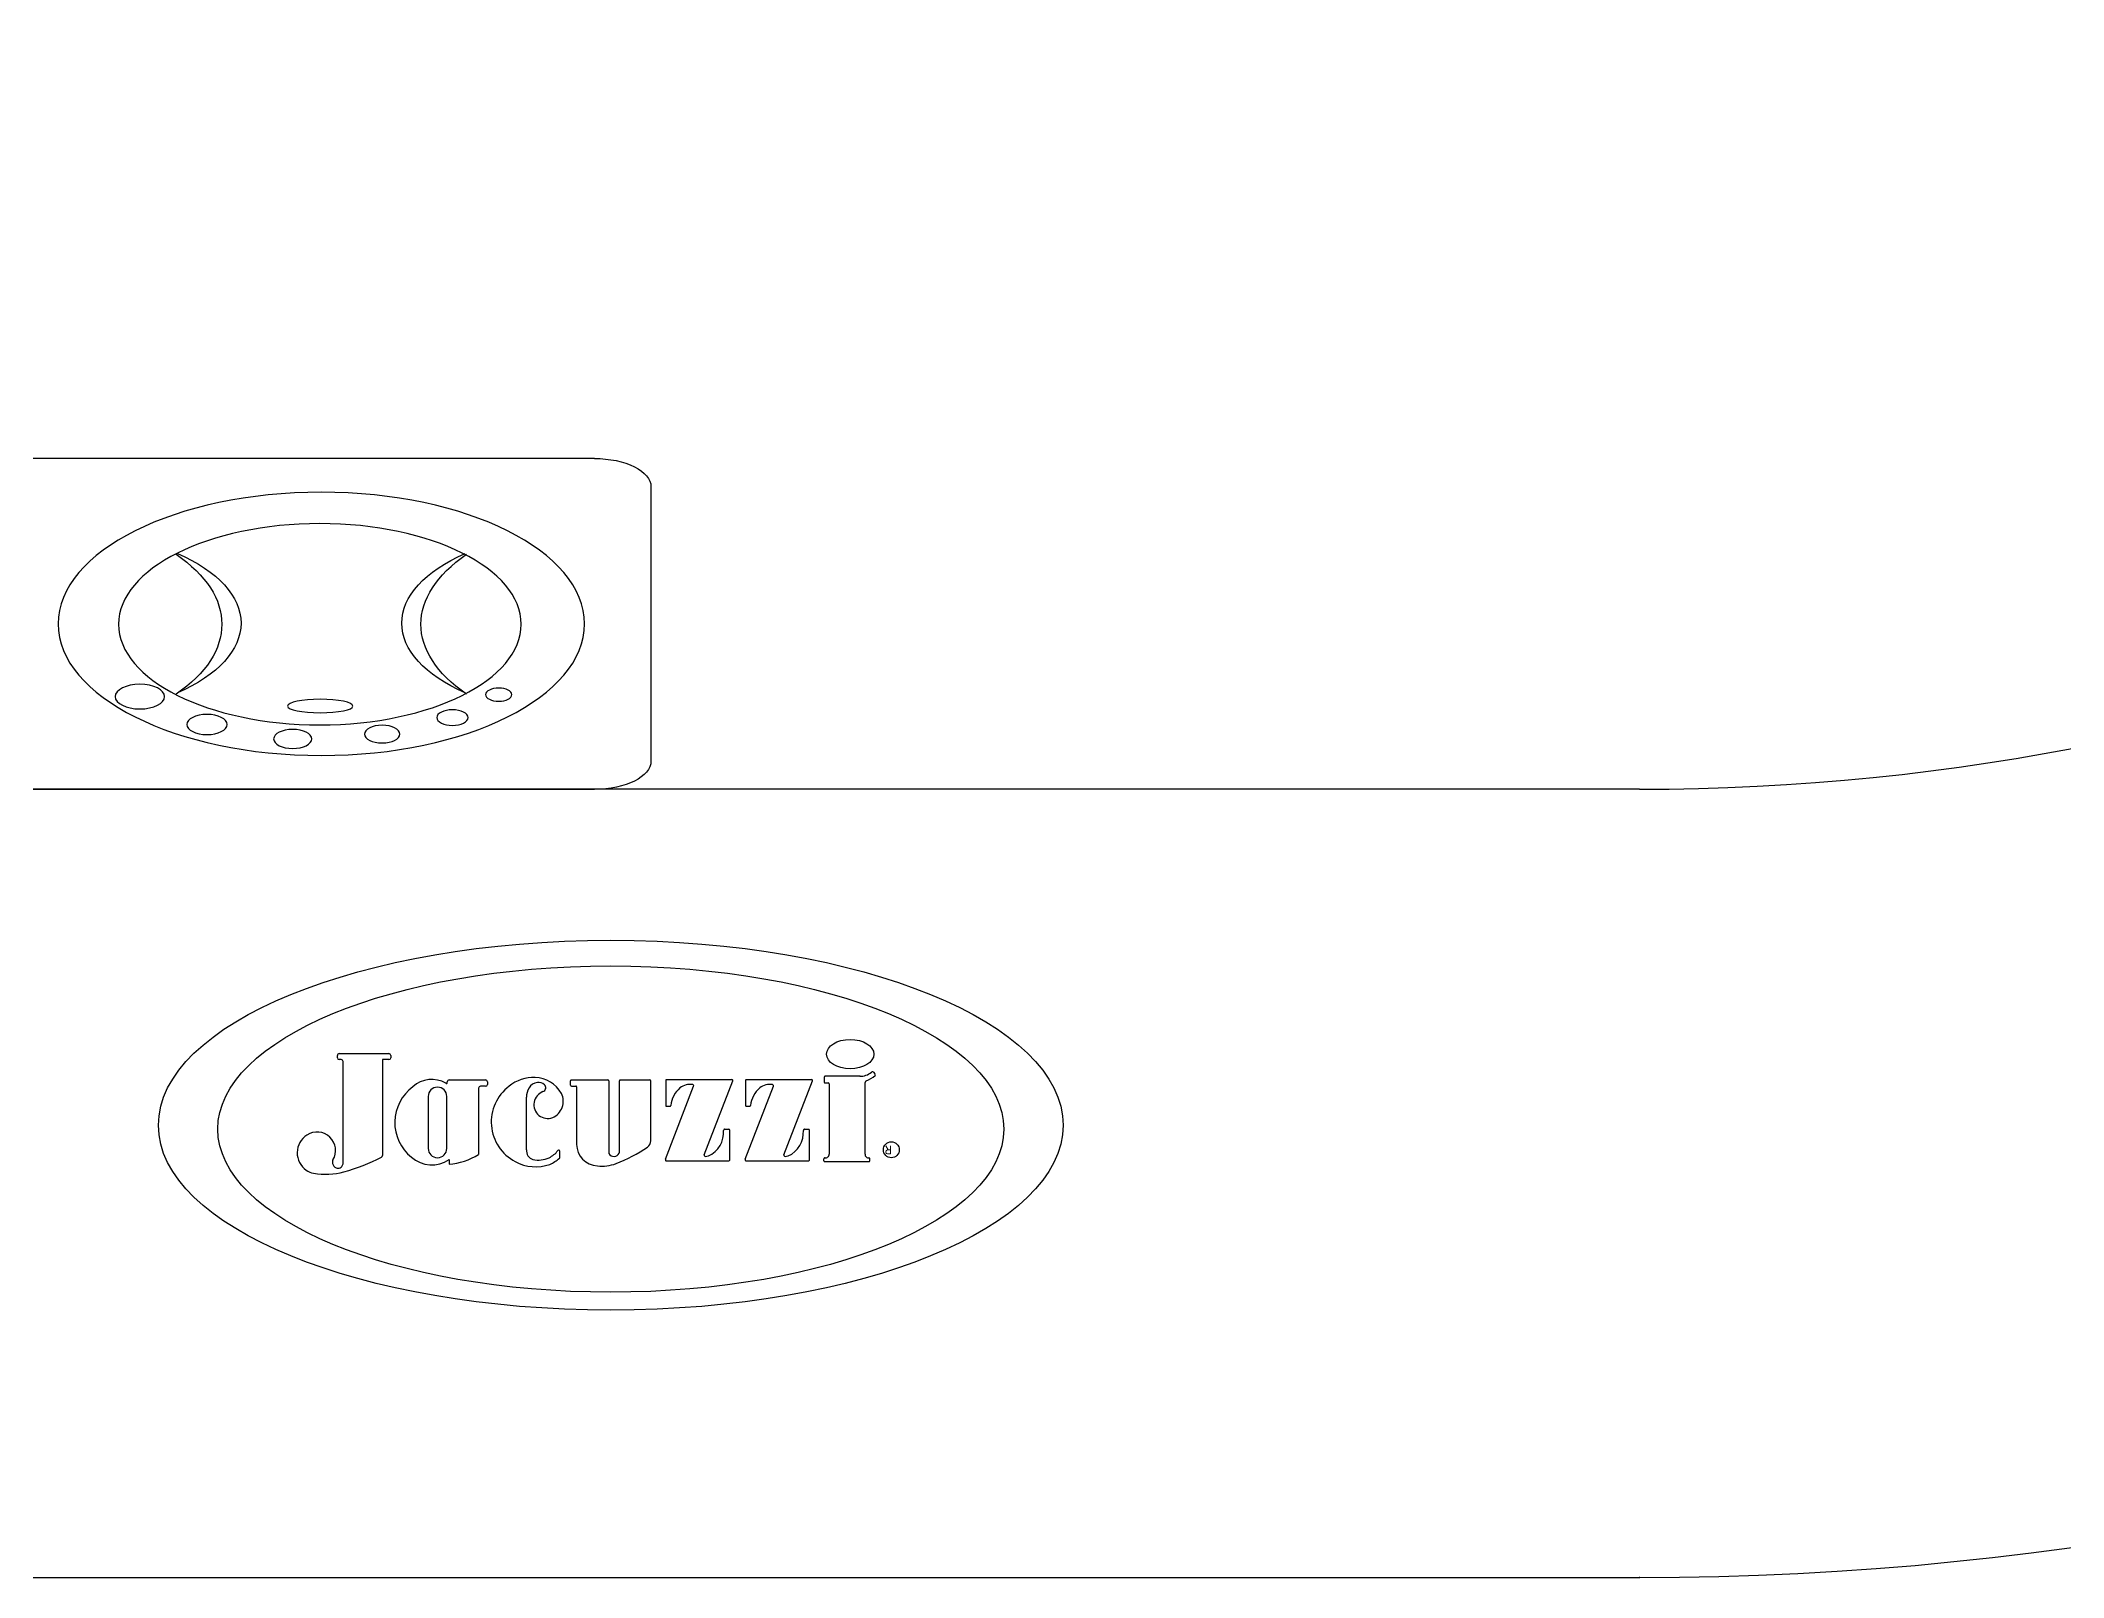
# Model space of a CAD drawing. Header units: millimetres. Extents: x -1273.47 to -1271.34, y 2261.58 to 2263.11.
# Drawn here: x -1271.9559 to -1271.7546, y 2261.7326 to 2261.8855 of the extents above; entities that cross this region are included whole.
import ezdxf
from ezdxf.enums import TextEntityAlignment as Align

# ---------------------------------------------------------------- set-up
doc = ezdxf.new("R2010")
doc.units = ezdxf.units.MM
doc.layers.add('jacuzzi', color=1, linetype='Continuous')
doc.styles.add('ROMANS', font='romans', dxfattribs={"height": 4})

msp = doc.modelspace()

# ---------------------------------------------------------------- linework, layer by layer
at = {"layer": 'jacuzzi'}
for p, q in [((-1271.900789495856, 2261.843923225062), (-1272.011159646323, 2261.843923225062)), ((-1271.895164495856, 2261.841110725061), (-1271.895164495856, 2261.813825107821)), ((-1271.796807904423, 2261.811012607821), (-1272.013880553995, 2261.811012607821)), ((-1272.011159646323, 2261.81101260782), (-1271.900789495856, 2261.81101260782)), ((-1271.926355796801, 2261.784300429078), (-1271.926355796801, 2261.784538305571)), ((-1271.926173174156, 2261.784720928215), (-1271.921242463985, 2261.784720928215)), ((-1271.925979423169, 2261.784117806434), (-1271.926173174156, 2261.784117806434)), ((-1271.925796800525, 2261.773764909424), (-1271.925796800525, 2261.78393518379)), ((-1271.921877298452, 2261.784117806434), (-1271.921877298452, 2261.774569089132)), ((-1271.921242463985, 2261.784117806434), (-1271.921877298452, 2261.784117806434)), ((-1271.921059841341, 2261.784538305571), (-1271.921059841341, 2261.784300429078)), ((-1271.91542508514, 2261.781840717368), (-1271.91542508514, 2261.781914075661)), ((-1271.915242462496, 2261.782096698304), (-1271.911621506441, 2261.782096698304)), ((-1271.912312297067, 2261.781286821848), (-1271.912312297067, 2261.774667281627)), ((-1271.911621506441, 2261.781469444492), (-1271.912129674423, 2261.781469444492)), ((-1271.911438883797, 2261.781914075661), (-1271.911438883797, 2261.781652067136)), ((-1271.903164782869, 2261.781583916892), (-1271.903164782869, 2261.782005386982)), ((-1271.903073471547, 2261.782096698304), (-1271.89945734866, 2261.782096698304)), ((-1271.903073471547, 2261.78149260557), (-1271.902652794697, 2261.78149260557)), ((-1271.902561483375, 2261.781401294248), (-1271.902561483375, 2261.775687517447)), ((-1271.899366037338, 2261.782005386982), (-1271.899366037338, 2261.774860398969)), ((-1271.898307918041, 2261.774891415892), (-1271.898307918041, 2261.782005386982)), ((-1271.898216606719, 2261.782096698304), (-1271.895264242997, 2261.782096698304)), ((-1271.895172931675, 2261.776041163617), (-1271.895172931675, 2261.782005386982)), ((-1271.893723643455, 2261.774202328379), (-1271.890919378392, 2261.781480936648)), ((-1271.893698745646, 2261.782037229448), (-1271.893698745646, 2261.779569436252)), ((-1271.893607434324, 2261.78212854077), (-1271.887110745916, 2261.78212854077)), ((-1271.8898605704, 2261.774645939741), (-1271.887025539737, 2261.782004401646)), ((-1271.885793212901, 2261.774202328379), (-1271.882988947839, 2261.781480936648)), ((-1271.885768315092, 2261.782037229448), (-1271.885768315092, 2261.779569436252)), ((-1271.88567700377, 2261.78212854077), (-1271.879180315362, 2261.78212854077)), ((-1271.881930139846, 2261.774645939741), (-1271.879095109183, 2261.782004401646)), ((-1271.877919918729, 2261.782372079157), (-1271.877919918729, 2261.781888058847)), ((-1271.874337872744, 2261.782463390478), (-1271.877828607407, 2261.782463390478)), ((-1271.877828607407, 2261.781796747525), (-1271.877525916697, 2261.781796747525)), ((-1271.877434605375, 2261.781705436203), (-1271.877434605375, 2261.774710690873)), ((-1271.873868609518, 2261.774702036703), (-1271.873868609518, 2261.781832004614)), ((-1271.87285391741, 2261.782661238526), (-1271.872958369859, 2261.782827283926)), ((-1271.917330031694, 2261.780454402612), (-1271.917330031694, 2261.77528868157)), ((-1271.91547901709, 2261.77528868157), (-1271.91547901709, 2261.780454402612)), ((-1271.907551996224, 2261.77515978264), (-1271.907551996224, 2261.780377962585)), ((-1271.893607434324, 2261.77947812493), (-1271.893270900928, 2261.77947812493)), ((-1271.88567700377, 2261.77947812493), (-1271.885340470374, 2261.77947812493)), ((-1271.887818934734, 2261.77720208735), (-1271.887404535645, 2261.77720208735)), ((-1271.887313224323, 2261.774083188752), (-1271.887313224323, 2261.777110776029)), ((-1271.87988850418, 2261.77720208735), (-1271.879474105092, 2261.77720208735)), ((-1271.87938279377, 2261.774083188752), (-1271.87938279377, 2261.777110776029)), ((-1271.91524595448, 2261.774176727391), (-1271.91524595448, 2261.773703532848)), ((-1271.904226767447, 2261.774387605604), (-1271.904226767447, 2261.775016970194)), ((-1271.893617500418, 2261.774047685795), (-1271.887404535645, 2261.774047685795)), ((-1271.885687069864, 2261.774047685795), (-1271.879474105092, 2261.774047685795)), ((-1271.877953341974, 2261.774064586009), (-1271.877953341974, 2261.774258388333)), ((-1271.877862030651, 2261.773973274686), (-1271.873474608121, 2261.773973274686)), ((-1271.873383296799, 2261.774064586009), (-1271.873383296799, 2261.774246386591))]:
    msp.add_line(p, q, dxfattribs=at)
at = {"layer": 'jacuzzi', "color": 3}
msp.add_lwpolyline([(-1271.49097457109, 2262.801760471069, 0.414213562373095), (-1271.796807904423, 2263.107593804402), (-1273.015141237756, 2263.107593804402, 0.414213562373095), (-1273.320974571089, 2262.801760471069), (-1273.320974571089, 2262.038427137736, 0.414213562373095), (-1273.015141237756, 2261.732593804402), (-1271.796807904423, 2261.732593804402, 0.414213562373095), (-1271.49097457109, 2262.038427137736)], format="xyb", close=True, dxfattribs=at)
at = {"layer": 'jacuzzi'}
msp.add_circle((-1271.87125099011, 2261.77514777196), 0.0007946180292526752, dxfattribs=at)
for centre, radius, start, end in [((-1271.796807904423, 2262.038427137736), 0.2274145299145163, 270, 0), ((-1271.926173174156, 2261.784538305571), 0.0001826226441872468, 89.99999999999999, 180), ((-1271.926173174156, 2261.784300429078), 0.0001826226441872403, 180, 270), ((-1271.925979423169, 2261.78393518379), 0.0001826226441872403, 7.016477563892661e-15, 89.99999999999999), ((-1271.921242463985, 2261.784538305571), 0.0001826226441872403, 7.016477563892661e-15, 89.99999999999999), ((-1271.921242463985, 2261.784300429078), 0.0001826226441872468, 270, 7.016477563892661e-15), ((-1271.916245323439, 2261.777866573642), 0.004407590457415491, 126.3033049323871, 231.4856399093845), ((-1271.916974312374, 2261.779350174923), 0.002795535711650535, 59.92306242600999, 132.2760927106438), ((-1271.916404524392, 2261.780454402612), 0.0009255073020703452, 7.016477563892661e-15, 180), ((-1271.915516396462, 2261.781840717368), 9.131132209360895e-05, 231.4553082847352, 7.016477563892661e-15), ((-1271.915242462496, 2261.781914075661), 0.0001826226441872403, 89.99999999999999, 180), ((-1271.912129674423, 2261.781286821848), 0.0001826226441872397, 89.99999999999999, 180), ((-1271.911621506441, 2261.781914075661), 0.0001826226441872397, 7.016477563892661e-15, 89.99999999999999), ((-1271.911621506441, 2261.781652067136), 0.0001826226441872397, 270, 7.016477563892661e-15), ((-1271.906593748012, 2261.777916686317), 0.004458128184621197, 127.1313435263341, 242.2671173083761), ((-1271.906782005199, 2261.778374942758), 0.003981152496582117, 88.59961827499735, 128.9527124895859), ((-1271.905585707985, 2261.780344067158), 0.001966580366760569, 150.4372877183896, 179.0124171279977), ((-1271.906324368488, 2261.78068900467), 0.001155693633361415, 97.11199125495283, 147.2426257202286), ((-1271.906822503731, 2261.779196568512), 0.003161342101932735, 29.52719523860168, 87.50186002131386), ((-1271.906359746345, 2261.780866626255), 0.0009751467483122479, 50.78098228328435, 96.34141268636206), ((-1271.906043814959, 2261.781330894702), 0.0004185558594907288, 289.029525881915, 44.08726038670162), ((-1271.903073471547, 2261.782005386982), 9.131132209361986e-05, 89.99999999999999, 180), ((-1271.903073471547, 2261.781583916892), 9.131132209361986e-05, 180, 270), ((-1271.902652794697, 2261.781401294248), 9.131132209361986e-05, 7.016477563892661e-15, 89.99999999999999), ((-1271.89945734866, 2261.782005386982), 9.131132209361986e-05, 7.016477563892661e-15, 89.99999999999999), ((-1271.898216606719, 2261.782005386982), 9.131132209361986e-05, 89.99999999999999, 180), ((-1271.895264242997, 2261.782005386982), 9.131132209361986e-05, 7.016477563892661e-15, 89.99999999999999), ((-1271.893607434324, 2261.782037229448), 9.131132209361986e-05, 89.99999999999999, 180), ((-1271.890624643688, 2261.779340656225), 0.002564817003398829, 130.1573304622269, 175.0588259817361), ((-1271.891274279639, 2261.780060786456), 0.001595818341346111, 80.3374469744636, 129.0048283578167), ((-1271.891025521429, 2261.781521830896), 0.0001137483352589602, 338.9295783944687, 80.3374469744636), ((-1271.887110745916, 2261.782037229448), 9.131132209361986e-05, 338.9295783944687, 89.99999999999999), ((-1271.88567700377, 2261.782037229448), 9.131132209361986e-05, 89.99999999999999, 180), ((-1271.882694213134, 2261.779340656225), 0.002564817003398829, 130.1573304622269, 175.0588259817361), ((-1271.883343849085, 2261.780060786456), 0.001595818341346111, 80.3374469744636, 129.0048283578167), ((-1271.883095090875, 2261.781521830896), 0.0001137483352589602, 338.9295783944687, 80.3374469744636), ((-1271.879180315362, 2261.782037229448), 9.131132209361986e-05, 338.9295783944687, 89.99999999999999), ((-1271.877828607407, 2261.782372079157), 9.131132209312819e-05, 89.99999999999999, 180), ((-1271.877828607407, 2261.781888058847), 9.131132209221871e-05, 180, 270), ((-1271.877525916697, 2261.781705436203), 9.131132209312819e-05, 7.016477563892661e-15, 89.99999999999999), ((-1271.874367461815, 2261.78425581623), 0.001792669960239849, 269.0542565297768, 309.4275002678118), ((-1271.873685986874, 2261.781832004614), 0.0001826226441862564, 111.2299867173677, 180), ((-1271.874794085983, 2261.784684425897), 0.002877473891310685, 291.2299867173677, 311.9604805305192), ((-1271.873112950857, 2261.782730043269), 0.0001826226441881097, 32.17233858602137, 129.4275002678118), ((-1271.872931207909, 2261.782612618197), 9.131132209177362e-05, 311.9604805305192, 32.17233858602137), ((-1271.905428789919, 2261.77964035784), 0.001380457022709683, 110.2833129728795, 290.7342983845891), ((-1271.905677189143, 2261.779974786091), 0.001784805878551469, 294.3935766283132, 25.90717904880812), ((-1271.893607434324, 2261.779569436252), 9.131132209361986e-05, 180, 270), ((-1271.893270900928, 2261.779569436252), 9.131132209361986e-05, 270, 355.0588259817362), ((-1271.88567700377, 2261.779569436252), 9.131132209361986e-05, 180, 270), ((-1271.885340470374, 2261.779569436252), 9.131132209361986e-05, 270, 355.0588259817362), ((-1271.928245565174, 2261.77484535672), 0.002112440750221787, 122.9803058288204, 234.8088523690249), ((-1271.92838557167, 2261.775076310151), 0.001842509620443119, 329.3881891568892, 123.2376042202737), ((-1271.916404524392, 2261.77528868157), 0.0009255073020703452, 180, 7.016477563892661e-15), ((-1271.900418993367, 2261.775687517447), 0.002142490008147861, 180, 267.9232434362864), ((-1271.903592500799, 2261.786925834975), 0.01405608752227002, 290.6649347208201, 305.0785019964534), ((-1271.895903422251, 2261.776041163617), 0.000730490576750288, 302.1693257202601, 7.016477563892661e-15), ((-1271.890545150704, 2261.776908352913), 0.002618402559332066, 294.8275345767593, 3.777213621364637), ((-1271.887818934734, 2261.777088339015), 0.0001137483352589602, 89.99999999999999, 183.7772136213647), ((-1271.887404535645, 2261.777110776029), 9.131132209361986e-05, 7.016477563892661e-15, 89.99999999999999), ((-1271.88261472015, 2261.776908352913), 0.002618402559332066, 294.8275345767593, 3.777213621364637), ((-1271.87988850418, 2261.777088339015), 0.0001137483352589602, 89.99999999999999, 183.7772136213647), ((-1271.879474105092, 2261.777110776029), 9.131132209361986e-05, 7.016477563892661e-15, 89.99999999999999), ((-1271.92640825544, 2261.773906378366), 0.000454993341035841, 149.3881891568892, 195.7751636829364), ((-1271.926207372012, 2261.773963128607), 0.0006637389789262608, 195.7751636829364, 246.1282521317106), ((-1271.926291849436, 2261.773772240404), 0.000454993341035841, 246.1282521317106, 297.2029294573483), ((-1271.926360606885, 2261.773906011105), 0.0006054000811997331, 297.2029294573483, 316.5289303872308), ((-1271.926356845506, 2261.773852166683), 0.0005668017380958285, 320.2199418587568, 351.1442863545581), ((-1271.931170379411, 2261.792583982861), 0.02037005463747542, 285.5604312047923, 296.8444473027378), ((-1271.922059921096, 2261.774569089132), 0.0001826226441872792, 298.8231538564988, 7.016477563892661e-15), ((-1271.916963186726, 2261.77670066361), 0.003052726751960301, 228.3998639982831, 304.2305336447541), ((-1271.916065761742, 2261.781145941666), 0.007487424988978063, 276.2859872048692, 300.0862084994026), ((-1271.906642776629, 2261.777729782102), 0.004270101185213952, 241.6823638117163, 289.3432640437239), ((-1271.906630188013, 2261.775063780855), 0.0009267937851419142, 174.0543607981827, 252.5388805213086), ((-1271.906381828346, 2261.776785251562), 0.002658211280149775, 258.5771955005056, 294.2196671115862), ((-1271.906228253706, 2261.776345743481), 0.002194756140795315, 295.2703570518433, 324.8583959681596), ((-1271.907203029056, 2261.777934726285), 0.004671822420891577, 295.0030799199099, 308.9089468955378), ((-1271.904340515782, 2261.775016970194), 0.0001137483352589602, 7.016477563892661e-15, 144.8583959681596), ((-1271.904340515782, 2261.774387605604), 0.0001137483352589619, 309.1311632644852, 7.016477563892661e-15), ((-1271.900061871369, 2261.777734649273), 0.004210719616554341, 264.0735751929283, 289.8501266577001), ((-1271.899183414694, 2261.774860398969), 0.0001826226441898944, 180, 210.8626431609241), ((-1271.898845327952, 2261.775062440438), 0.0005764797247692046, 210.8626431609241, 334.2636945778456), ((-1271.898490540686, 2261.774891415892), 0.0001826226441862754, 334.2636945851273, 7.016477563892661e-15), ((-1271.893617500418, 2261.774161434131), 0.0001137483352589602, 158.9295783944687, 270), ((-1271.889754427363, 2261.774605045493), 0.0001137483352589602, 158.9295783944687, 274.0743202716451), ((-1271.889919220591, 2261.77691856909), 0.002433133650174068, 274.0743202716451, 281.2218050339346), ((-1271.887404535645, 2261.774138997117), 9.131132209361986e-05, 270, 7.016477563892661e-15), ((-1271.885687069864, 2261.774161434131), 0.0001137483352589602, 158.9295783944687, 270), ((-1271.881823996809, 2261.774605045493), 0.0001137483352589602, 158.9295783944687, 274.0743202716451), ((-1271.881988790037, 2261.77691856909), 0.002433133650174068, 274.0743202716451, 281.2218050339346), ((-1271.879474105092, 2261.774138997117), 9.131132209361986e-05, 270, 7.016477563892661e-15), ((-1271.877862030651, 2261.774258388333), 9.131132209361986e-05, 82.17236710295317, 180), ((-1271.877862030651, 2261.774064586009), 9.131132209361986e-05, 180, 270), ((-1271.877799850664, 2261.774710690873), 0.0003652452883744795, 262.1723671029532, 7.016477563892661e-15), ((-1271.87350336423, 2261.774702036703), 0.0003652452883744795, 180, 273.6111512552061), ((-1271.873474608121, 2261.774246386591), 9.131132209361986e-05, 7.016477563892661e-15, 93.61115125520604), ((-1271.873474608121, 2261.774064586009), 9.131132209361986e-05, 270, 7.016477563892661e-15), ((-1271.928414115901, 2261.774606342443), 0.001819973364143364, 234.8088523690249, 260.1754031201976), ((-1271.927544634532, 2261.779627250635), 0.006915610411844863, 260.1754031201976, 285.4183320608754)]:
    msp.add_arc(centre, radius, start, end, dxfattribs=at)
at = {"layer": 'jacuzzi', "extrusion": (0, 0, -1)}
for centre, major_axis, ratio, start_param, end_param in [((-1271.900789495856, 2261.841110725061), (0.005625000000009094, 4.497530794756959e-13), 0.5000000000606329, -1.570796326754919, 1.599118615303041e-10), ((-1271.9281001287, 2261.827431267743), (-0.02002551307441535, 1.075334371885753e-12), 0.5000000000113541, 3.141592653482396, 9.424777960661983), ((-1271.961452885715, 2261.827431267743), (0.0235967388643985, 1.444835817141492e-18), 0.5000000000084617, -0.6312932815171973, 0.631293281517197), ((-1271.954310178206, 2261.8275412141), (0.01836253851115544, 5.201646675783633e-18), 0.4999999999995985, -0.8547848124118098, 0.8547848124118098), ((-1271.901596664422, 2261.8275412141), (0.01836253851115544, 5.201646675783633e-18), 0.4999999999995985, 2.286807841177983, 3.996377466001603), ((-1271.894453956913, 2261.827431267743), (0.02359673886417113, 1.444835817127569e-18), 0.5000000000111274, 2.510299372069449, 3.772885935110137), ((-1271.92806979448, 2261.81929452199), (0.003257675575923713, 3.147106668257e-13), 0.2058824028516837, 3.141592654059021, 9.424777961238608), ((-1271.91031226769, 2261.82042745612), (-0.001308460243762966, 4.833875084394777e-13), 0.5000000001737719, 3.141592652850928, 9.424777960030514), ((-1271.939335422218, 2261.8174594876), (-0.002012094686506316, 9.390420568290016e-13), 0.5, 3.141592652656396, 9.424777959835982), ((-1271.914911339416, 2261.818145630798), (0.001563769048061659, 1.530230667449887e-12), 0.500000000145401, 1.95710536665672e-09, 6.283185309136692), ((-1271.921905761346, 2261.816502078535), (-0.001756591008870601, 1.094604541068744e-12), 0.4999999998705597, 3.14159265234351, 9.424777959523096), ((-1271.900789495856, 2261.813825107821), (0.005625000000009095, 4.0772794610237e-13), 0.5000000000606329, 1.449695918864791e-10, 1.570796326831139)]:
    msp.add_ellipse(centre, major_axis=major_axis, ratio=ratio, start_param=start_param, end_param=end_param, dxfattribs=at)
for centre, major_axis, ratio in [((-1271.927953421314, 2261.827467916441), (0.0261873129761625, 5.89105713893266e-13), 0.5000000000086826), ((-1271.946010463629, 2261.820235974517), (0.002459227044028011, 8.160244568290969e-13), 0.4999999999537713), ((-1271.930805060992, 2261.816023373478), (0.001897115820156614, 1.953424868697922e-13), 0.5000000001198522)]:
    msp.add_ellipse(centre, major_axis=major_axis, ratio=ratio, dxfattribs=at)
at = {"layer": 'jacuzzi'}
for centre, major_axis, ratio in [((-1271.899162605278, 2261.777593804402), (-0.04499999999999736, 1.377682148050093e-17), 0.4087758624858927), ((-1271.899162605278, 2261.77721334056), (-0.03909378534722756, 1.436234937935491e-17), 0.4152232476980265), ((-1271.875343652611, 2261.7846650264), (-0.002350078367504559, 8.633762702479808e-19), 0.621803398298802)]:
    msp.add_ellipse(centre, major_axis=major_axis, ratio=ratio, dxfattribs=at)
msp.add_point((-1271.796807904423, 2261.732593804402), dxfattribs=at)
msp.add_point((-1271.796807904423, 2261.732593804402), dxfattribs=at)

# ---------------------------------------------------------------- texts
at = {"layer": 'jacuzzi', "style": 'ROMANS'}
msp.add_text('R', height=0.0007962383468127217, rotation=180, dxfattribs=at).set_placement((-1271.871554319004, 2261.77514777196), align=Align.MIDDLE_CENTER)

doc.saveas('drawing.dxf')
